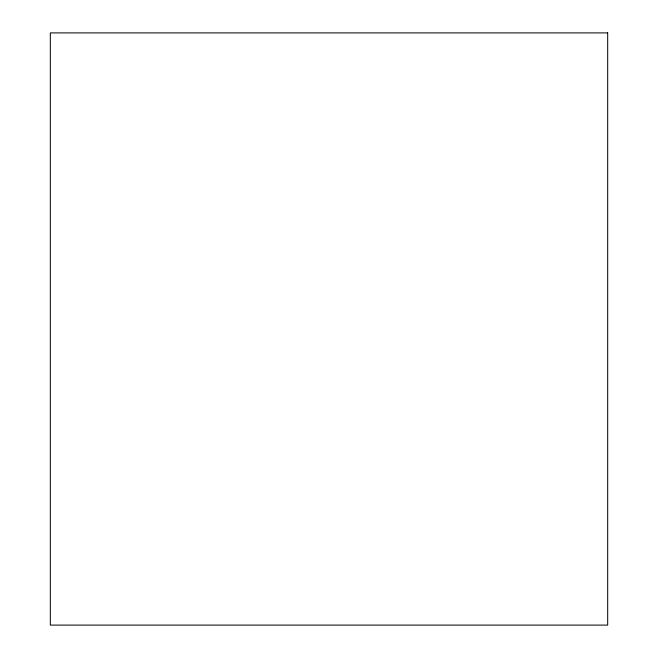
<?xml version="1.0" encoding="UTF-8"?>
<svg xmlns="http://www.w3.org/2000/svg" width="658" height="658" viewBox="0 0 658 658"><rect width="100%" height="100%" fill="white"/><g stroke="black" fill="none" stroke-linecap="round" stroke-linejoin="round"><path stroke-width="0.99" d="M607.679 32.9L50.321 32.9L50.321 625.1L607.679 625.1L607.679 32.9"/></g></svg>
